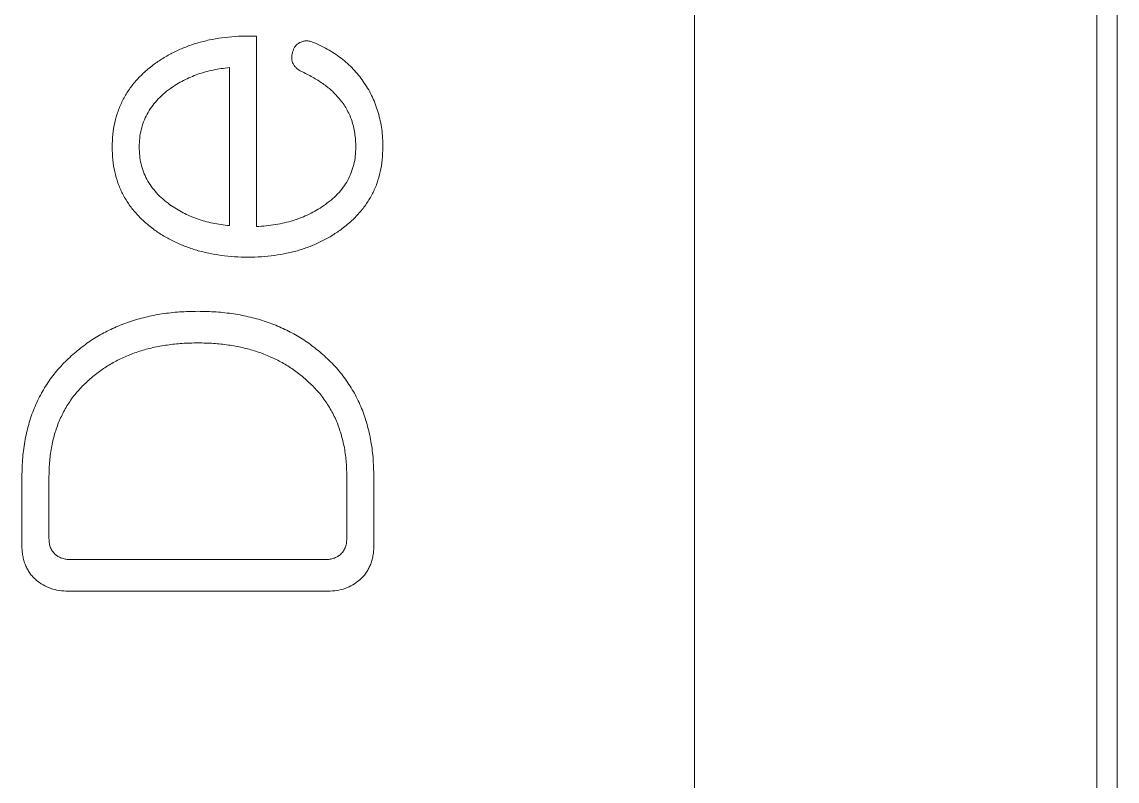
# Model space of a CAD drawing. Header units: millimetres. Extents: x 60229 to 91621, y 21923 to 36546.
# Drawn here: x 69868.59 to 69874.03, y 30038.4 to 30042.17 of the extents above; entities that cross this region are included whole.
import ezdxf

# ---------------------------------------------------------------- set-up
doc = ezdxf.new("R2010")
doc.units = ezdxf.units.MM

# ---------------------------------------------------------------- blocks, each defined once
blk = doc.blocks.new('PS2-40S3P40G-DM')
at = {"color": 7, "linetype": 'Continuous', "lineweight": 0}
for p, q in [((21.3555, -4.3077), (21.3555, 41.4923)), ((21.4555, -3.2077), (21.4555, 40.3923)), ((19.3555, -2.8411), (19.3555, 40.0256)), ((17.1774, 29.5756), (17.1392, 29.5756)), ((17.1774, 28.6283), (17.1774, 29.5756)), ((17.0428, 29.4186), (17.0428, 28.6335)), ((16.1456, 27.0773), (16.1456, 27.3882)), ((17.626, 27.3882), (17.626, 27.0773)), ((16.011, 27.3854), (16.011, 27.0437)), ((17.7606, 27.0437), (17.7606, 27.3854)), ((17.5216, 26.9736), (16.2525, 26.9736)), ((16.2416, 26.8166), (17.5325, 26.8166))]:
    blk.add_line(p, q, dxfattribs=at)
for points, knots in [([(17.1392, 29.5756), (17.1165, 29.5753), (17.0719, 29.5746), (17.0063, 29.5676), (16.9432, 29.557), (16.8829, 29.5415), (16.8252, 29.5219), (16.7702, 29.4979), (16.7177, 29.4697), (16.6851, 29.4471), (16.6688, 29.4358)], [0, 0, 0, 0, 0.136321, 0.268338, 0.39593, 0.520625, 0.642341, 0.761864, 0.880979, 1, 1, 1, 1]), ([(17.1392, 29.5756), (17.1165, 29.5753), (17.0719, 29.5746), (17.0063, 29.5676), (16.9432, 29.557), (16.8829, 29.5415), (16.8252, 29.5219), (16.7702, 29.4979), (16.7177, 29.4697), (16.6851, 29.4471), (16.6688, 29.4358)], [0, 0, 0, 0, 0.136321, 0.268338, 0.39593, 0.520625, 0.642341, 0.761864, 0.880979, 1, 1, 1, 1]), ([(17.3947, 29.5444), (17.3906, 29.5423), (17.3824, 29.5381), (17.3727, 29.5281), (17.3642, 29.5169), (17.361, 29.508), (17.3593, 29.5034)], [0, 0, 0, 0, 0.248116, 0.49278, 0.740657, 1, 1, 1, 1]), ([(17.3947, 29.5444), (17.3906, 29.5423), (17.3824, 29.5381), (17.3727, 29.5281), (17.3642, 29.5169), (17.361, 29.508), (17.3593, 29.5034)], [0, 0, 0, 0, 0.248116, 0.49278, 0.740657, 1, 1, 1, 1]), ([(17.4606, 29.5444), (17.4548, 29.5464), (17.4438, 29.5501), (17.4266, 29.5526), (17.41, 29.5503), (17.3998, 29.5464), (17.3947, 29.5444)], [0, 0, 0, 0, 0.269844, 0.514771, 0.759698, 1, 1, 1, 1]), ([(17.4606, 29.5444), (17.4548, 29.5464), (17.4438, 29.5501), (17.4266, 29.5526), (17.41, 29.5503), (17.3998, 29.5464), (17.3947, 29.5444)], [0, 0, 0, 0, 0.269844, 0.514771, 0.759698, 1, 1, 1, 1]), ([(17.7133, 29.3419), (17.7058, 29.3527), (17.6907, 29.3743), (17.6653, 29.4048), (17.6369, 29.4327), (17.6068, 29.4594), (17.5737, 29.4838), (17.5384, 29.5061), (17.5007, 29.5267), (17.4741, 29.5384), (17.4606, 29.5444)], [0, 0, 0, 0, 0.120742, 0.240348, 0.360995, 0.484184, 0.607673, 0.735181, 0.864969, 1, 1, 1, 1]), ([(17.7133, 29.3419), (17.7058, 29.3527), (17.6907, 29.3743), (17.6653, 29.4048), (17.6369, 29.4327), (17.6068, 29.4594), (17.5737, 29.4838), (17.5384, 29.5061), (17.5007, 29.5267), (17.4741, 29.5384), (17.4606, 29.5444)], [0, 0, 0, 0, 0.120742, 0.240348, 0.360995, 0.484184, 0.607673, 0.735181, 0.864969, 1, 1, 1, 1]), ([(17.3593, 29.5034), (17.3576, 29.4983), (17.3543, 29.4883), (17.3522, 29.4729), (17.3528, 29.4576), (17.3555, 29.448), (17.3569, 29.4432)], [0, 0, 0, 0, 0.261412, 0.514432, 0.754007, 1, 1, 1, 1]), ([(17.3593, 29.5034), (17.3576, 29.4983), (17.3543, 29.4883), (17.3522, 29.4729), (17.3528, 29.4576), (17.3555, 29.448), (17.3569, 29.4432)], [0, 0, 0, 0, 0.261412, 0.514432, 0.754007, 1, 1, 1, 1]), ([(16.6688, 29.4358), (16.6522, 29.4227), (16.6197, 29.3972), (16.5767, 29.3535), (16.5406, 29.3064), (16.5106, 29.2562), (16.488, 29.2026), (16.4712, 29.1458), (16.4613, 29.0858), (16.4602, 29.0446), (16.4596, 29.0236)], [0, 0, 0, 0, 0.1320249, 0.2577561, 0.3809164, 0.5011422, 0.6216084, 0.743128, 0.8693965, 1, 1, 1, 1]), ([(16.6688, 29.4358), (16.6522, 29.4227), (16.6197, 29.3972), (16.5767, 29.3535), (16.5406, 29.3064), (16.5106, 29.2562), (16.488, 29.2026), (16.4712, 29.1458), (16.4613, 29.0858), (16.4602, 29.0446), (16.4596, 29.0236)], [0, 0, 0, 0, 0.1320249, 0.2577561, 0.3809164, 0.5011422, 0.6216084, 0.743128, 0.8693965, 1, 1, 1, 1]), ([(16.7491, 29.3149), (16.7598, 29.322), (16.7811, 29.3363), (16.8148, 29.3553), (16.85, 29.3716), (16.886, 29.3862), (16.9235, 29.3976), (16.962, 29.4072), (17.002, 29.4142), (17.0291, 29.4171), (17.0428, 29.4186)], [0, 0, 0, 0, 0.12215, 0.244643, 0.367524, 0.490813, 0.614276, 0.740239, 0.868955, 1, 1, 1, 1]), ([(16.7491, 29.3149), (16.7598, 29.322), (16.7811, 29.3363), (16.8148, 29.3553), (16.85, 29.3716), (16.886, 29.3862), (16.9235, 29.3976), (16.962, 29.4072), (17.002, 29.4142), (17.0291, 29.4171), (17.0428, 29.4186)], [0, 0, 0, 0, 0.12215, 0.244643, 0.367524, 0.490813, 0.614276, 0.740239, 0.868955, 1, 1, 1, 1]), ([(17.3569, 29.4432), (17.3595, 29.4381), (17.3647, 29.4282), (17.3758, 29.4152), (17.3899, 29.405), (17.4005, 29.3999), (17.4059, 29.3972)], [0, 0, 0, 0, 0.2463434, 0.4882784, 0.7357771, 1, 1, 1, 1]), ([(17.3569, 29.4432), (17.3595, 29.4381), (17.3647, 29.4282), (17.3758, 29.4152), (17.3899, 29.405), (17.4005, 29.3999), (17.4059, 29.3972)], [0, 0, 0, 0, 0.2463434, 0.4882784, 0.7357771, 1, 1, 1, 1]), ([(17.4059, 29.3972), (17.4252, 29.3877), (17.4622, 29.3694), (17.5118, 29.337), (17.5547, 29.3031), (17.5778, 29.2772), (17.5889, 29.2648)], [0, 0, 0, 0, 0.2830557, 0.5435795, 0.779971, 1, 1, 1, 1]), ([(17.4059, 29.3972), (17.4252, 29.3877), (17.4622, 29.3694), (17.5118, 29.337), (17.5547, 29.3031), (17.5778, 29.2772), (17.5889, 29.2648)], [0, 0, 0, 0, 0.2830557, 0.5435795, 0.779971, 1, 1, 1, 1]), ([(16.5942, 29.025), (16.5946, 29.0395), (16.5955, 29.0682), (16.6032, 29.1099), (16.615, 29.1499), (16.6324, 29.1873), (16.6543, 29.2229), (16.6814, 29.2558), (16.7125, 29.2875), (16.7367, 29.3056), (16.7491, 29.3149)], [0, 0, 0, 0, 0.1271715, 0.2509039, 0.3707538, 0.491258, 0.6117361, 0.7355108, 0.8643899, 1, 1, 1, 1]), ([(16.5942, 29.025), (16.5946, 29.0395), (16.5955, 29.0682), (16.6032, 29.1099), (16.615, 29.1499), (16.6324, 29.1873), (16.6543, 29.2229), (16.6814, 29.2558), (16.7125, 29.2875), (16.7367, 29.3056), (16.7491, 29.3149)], [0, 0, 0, 0, 0.1271715, 0.2509039, 0.3707538, 0.491258, 0.6117361, 0.7355108, 0.8643899, 1, 1, 1, 1]), ([(17.8055, 29.0236), (17.8052, 29.0387), (17.8047, 29.0683), (17.8005, 29.112), (17.793, 29.1542), (17.783, 29.1949), (17.7699, 29.234), (17.754, 29.2716), (17.7357, 29.3079), (17.7208, 29.3305), (17.7133, 29.3419)], [0, 0, 0, 0, 0.134451, 0.264232, 0.391143, 0.515705, 0.637595, 0.758519, 0.879192, 1, 1, 1, 1]), ([(17.8055, 29.0236), (17.8052, 29.0387), (17.8047, 29.0683), (17.8005, 29.112), (17.793, 29.1542), (17.783, 29.1949), (17.7699, 29.234), (17.754, 29.2716), (17.7357, 29.3079), (17.7208, 29.3305), (17.7133, 29.3419)], [0, 0, 0, 0, 0.134451, 0.264232, 0.391143, 0.515705, 0.637595, 0.758519, 0.879192, 1, 1, 1, 1]), ([(17.5889, 29.2648), (17.5955, 29.2566), (17.6086, 29.2404), (17.625, 29.2136), (17.6394, 29.1858), (17.6513, 29.1563), (17.6597, 29.1252), (17.6662, 29.0926), (17.67, 29.0586), (17.6706, 29.0354), (17.6709, 29.0236)], [0, 0, 0, 0, 0.12097, 0.240187, 0.361269, 0.481577, 0.606094, 0.732362, 0.863853, 1, 1, 1, 1]), ([(17.5889, 29.2648), (17.5955, 29.2566), (17.6086, 29.2404), (17.625, 29.2136), (17.6394, 29.1858), (17.6513, 29.1563), (17.6597, 29.1252), (17.6662, 29.0926), (17.67, 29.0586), (17.6706, 29.0354), (17.6709, 29.0236)], [0, 0, 0, 0, 0.12097, 0.240187, 0.361269, 0.481577, 0.606094, 0.732362, 0.863853, 1, 1, 1, 1]), ([(16.4596, 29.0236), (16.4601, 29.0027), (16.4612, 28.9616), (16.4714, 28.9017), (16.4874, 28.845), (16.5104, 28.7917), (16.54, 28.7417), (16.5761, 28.6951), (16.6185, 28.6518), (16.6509, 28.6267), (16.6674, 28.6139)], [0, 0, 0, 0, 0.1313533, 0.2576235, 0.3796362, 0.5001206, 0.6210366, 0.7432956, 0.8687121, 1, 1, 1, 1]), ([(16.4596, 29.0236), (16.4601, 29.0027), (16.4612, 28.9616), (16.4714, 28.9017), (16.4874, 28.845), (16.5104, 28.7917), (16.54, 28.7417), (16.5761, 28.6951), (16.6185, 28.6518), (16.6509, 28.6267), (16.6674, 28.6139)], [0, 0, 0, 0, 0.1313533, 0.2576235, 0.3796362, 0.5001206, 0.6210366, 0.7432956, 0.8687121, 1, 1, 1, 1]), ([(16.747, 28.7373), (16.7349, 28.7465), (16.7112, 28.7645), (16.6799, 28.7952), (16.6531, 28.828), (16.6318, 28.8633), (16.6146, 28.9004), (16.6027, 28.9401), (16.5956, 28.9819), (16.5947, 29.0105), (16.5942, 29.025)], [0, 0, 0, 0, 0.134461, 0.262943, 0.386279, 0.507203, 0.626386, 0.747217, 0.871787, 1, 1, 1, 1]), ([(16.747, 28.7373), (16.7349, 28.7465), (16.7112, 28.7645), (16.6799, 28.7952), (16.6531, 28.828), (16.6318, 28.8633), (16.6146, 28.9004), (16.6027, 28.9401), (16.5956, 28.9819), (16.5947, 29.0105), (16.5942, 29.025)], [0, 0, 0, 0, 0.134461, 0.262943, 0.386279, 0.507203, 0.626386, 0.747217, 0.871787, 1, 1, 1, 1]), ([(17.6709, 29.0236), (17.6705, 29.0087), (17.6697, 28.9795), (17.6615, 28.9369), (17.6495, 28.8965), (17.6316, 28.8586), (17.6087, 28.823), (17.5807, 28.7899), (17.5479, 28.7591), (17.5231, 28.7412), (17.5104, 28.732)], [0, 0, 0, 0, 0.128221, 0.252199, 0.372414, 0.491475, 0.612554, 0.736335, 0.864714, 1, 1, 1, 1]), ([(17.6709, 29.0236), (17.6705, 29.0087), (17.6697, 28.9795), (17.6615, 28.9369), (17.6495, 28.8965), (17.6316, 28.8586), (17.6087, 28.823), (17.5807, 28.7899), (17.5479, 28.7591), (17.5231, 28.7412), (17.5104, 28.732)], [0, 0, 0, 0, 0.128221, 0.252199, 0.372414, 0.491475, 0.612554, 0.736335, 0.864714, 1, 1, 1, 1]), ([(17.5976, 28.6139), (17.6142, 28.6267), (17.6466, 28.6518), (17.6889, 28.6951), (17.7251, 28.7417), (17.7547, 28.7917), (17.7777, 28.845), (17.7937, 28.9017), (17.8039, 28.9616), (17.8049, 29.0027), (17.8055, 29.0236)], [0, 0, 0, 0, 0.131288, 0.256704, 0.378963, 0.499879, 0.620364, 0.742376, 0.868647, 1, 1, 1, 1]), ([(17.5976, 28.6139), (17.6142, 28.6267), (17.6466, 28.6518), (17.6889, 28.6951), (17.7251, 28.7417), (17.7547, 28.7917), (17.7777, 28.845), (17.7937, 28.9017), (17.8039, 28.9616), (17.8049, 29.0027), (17.8055, 29.0236)], [0, 0, 0, 0, 0.131288, 0.256704, 0.378963, 0.499879, 0.620364, 0.742376, 0.868647, 1, 1, 1, 1]), ([(17.0428, 28.6335), (17.0288, 28.635), (17.0011, 28.6379), (16.9603, 28.645), (16.921, 28.6543), (16.8833, 28.6665), (16.8469, 28.6802), (16.812, 28.6969), (16.7786, 28.7158), (16.7575, 28.7301), (16.747, 28.7373)], [0, 0, 0, 0, 0.133452, 0.263477, 0.390738, 0.514754, 0.637837, 0.758892, 0.879598, 1, 1, 1, 1]), ([(17.0428, 28.6335), (17.0288, 28.635), (17.0011, 28.6379), (16.9603, 28.645), (16.921, 28.6543), (16.8833, 28.6665), (16.8469, 28.6802), (16.812, 28.6969), (16.7786, 28.7158), (16.7575, 28.7301), (16.747, 28.7373)], [0, 0, 0, 0, 0.133452, 0.263477, 0.390738, 0.514754, 0.637837, 0.758892, 0.879598, 1, 1, 1, 1]), ([(17.5104, 28.732), (17.4989, 28.7245), (17.4759, 28.7093), (17.439, 28.6898), (17.4002, 28.6729), (17.3595, 28.6584), (17.3166, 28.647), (17.272, 28.6378), (17.2253, 28.6316), (17.1935, 28.6294), (17.1774, 28.6283)], [0, 0, 0, 0, 0.116407, 0.234455, 0.353512, 0.47556, 0.600934, 0.729531, 0.86267, 1, 1, 1, 1]), ([(17.5104, 28.732), (17.4989, 28.7245), (17.4759, 28.7093), (17.439, 28.6898), (17.4002, 28.6729), (17.3595, 28.6584), (17.3166, 28.647), (17.272, 28.6378), (17.2253, 28.6316), (17.1935, 28.6294), (17.1774, 28.6283)], [0, 0, 0, 0, 0.116407, 0.234455, 0.353512, 0.47556, 0.600934, 0.729531, 0.86267, 1, 1, 1, 1]), ([(16.6674, 28.6139), (16.6836, 28.6028), (16.7159, 28.5806), (16.7684, 28.5532), (16.8229, 28.5292), (16.8804, 28.51), (16.9402, 28.4947), (17.0028, 28.4846), (17.068, 28.4775), (17.1124, 28.4768), (17.135, 28.4765)], [0, 0, 0, 0, 0.118523, 0.237218, 0.357618, 0.479329, 0.603393, 0.731105, 0.863386, 1, 1, 1, 1]), ([(16.6674, 28.6139), (16.6836, 28.6028), (16.7159, 28.5806), (16.7684, 28.5532), (16.8229, 28.5292), (16.8804, 28.51), (16.9402, 28.4947), (17.0028, 28.4846), (17.068, 28.4775), (17.1124, 28.4768), (17.135, 28.4765)], [0, 0, 0, 0, 0.118523, 0.237218, 0.357618, 0.479329, 0.603393, 0.731105, 0.863386, 1, 1, 1, 1]), ([(17.135, 28.4765), (17.1573, 28.4768), (17.2013, 28.4775), (17.2659, 28.4846), (17.3281, 28.4947), (17.3874, 28.51), (17.4442, 28.5291), (17.4979, 28.5533), (17.5496, 28.5807), (17.5816, 28.6028), (17.5976, 28.6139)], [0, 0, 0, 0, 0.136473, 0.268577, 0.396787, 0.521327, 0.642831, 0.762404, 0.880957, 1, 1, 1, 1]), ([(17.135, 28.4765), (17.1573, 28.4768), (17.2013, 28.4775), (17.2659, 28.4846), (17.3281, 28.4947), (17.3874, 28.51), (17.4442, 28.5291), (17.4979, 28.5533), (17.5496, 28.5807), (17.5816, 28.6028), (17.5976, 28.6139)], [0, 0, 0, 0, 0.136473, 0.268577, 0.396787, 0.521327, 0.642831, 0.762404, 0.880957, 1, 1, 1, 1]), ([(16.8858, 28.2073), (16.8554, 28.2068), (16.7957, 28.2057), (16.7084, 28.1956), (16.6251, 28.1796), (16.546, 28.1569), (16.471, 28.1273), (16.4003, 28.0914), (16.3334, 28.0495), (16.2928, 28.0162), (16.2724, 27.9995)], [0, 0, 0, 0, 0.137746, 0.270416, 0.397724, 0.521727, 0.642958, 0.762301, 0.880839, 1, 1, 1, 1]), ([(16.8858, 28.2073), (16.8554, 28.2068), (16.7957, 28.2057), (16.7084, 28.1956), (16.6251, 28.1796), (16.546, 28.1569), (16.471, 28.1273), (16.4003, 28.0914), (16.3334, 28.0495), (16.2928, 28.0162), (16.2724, 27.9995)], [0, 0, 0, 0, 0.137746, 0.270416, 0.397724, 0.521727, 0.642958, 0.762301, 0.880839, 1, 1, 1, 1]), ([(17.4992, 27.9995), (17.4788, 28.0162), (17.4382, 28.0495), (17.3713, 28.0914), (17.3006, 28.1273), (17.2256, 28.1569), (17.1465, 28.1796), (17.0632, 28.1956), (16.9759, 28.2057), (16.9162, 28.2068), (16.8858, 28.2073)], [0, 0, 0, 0, 0.119161, 0.237699, 0.357042, 0.478273, 0.602276, 0.729584, 0.862254, 1, 1, 1, 1]), ([(17.4992, 27.9995), (17.4788, 28.0162), (17.4382, 28.0495), (17.3713, 28.0914), (17.3006, 28.1273), (17.2256, 28.1569), (17.1465, 28.1796), (17.0632, 28.1956), (16.9759, 28.2057), (16.9162, 28.2068), (16.8858, 28.2073)], [0, 0, 0, 0, 0.119161, 0.237699, 0.357042, 0.478273, 0.602276, 0.729584, 0.862254, 1, 1, 1, 1]), ([(16.3639, 27.8831), (16.3811, 27.8966), (16.4154, 27.9236), (16.4719, 27.9573), (16.5318, 27.9863), (16.5955, 28.0097), (16.6628, 28.028), (16.7339, 28.0407), (16.8086, 28.0492), (16.8597, 28.0499), (16.8858, 28.0503)], [0, 0, 0, 0, 0.116798, 0.23404, 0.352306, 0.473242, 0.597279, 0.725958, 0.860199, 1, 1, 1, 1]), ([(16.3639, 27.8831), (16.3811, 27.8966), (16.4154, 27.9236), (16.4719, 27.9573), (16.5318, 27.9863), (16.5955, 28.0097), (16.6628, 28.028), (16.7339, 28.0407), (16.8086, 28.0492), (16.8597, 28.0499), (16.8858, 28.0503)], [0, 0, 0, 0, 0.116798, 0.23404, 0.352306, 0.473242, 0.597279, 0.725958, 0.860199, 1, 1, 1, 1]), ([(16.8858, 28.0503), (16.9118, 28.0499), (16.9625, 28.0492), (17.0368, 28.0407), (17.1074, 28.028), (17.1744, 28.0097), (17.2377, 27.9862), (17.2975, 27.9574), (17.3538, 27.9234), (17.3881, 27.8966), (17.4052, 27.8831)], [0, 0, 0, 0, 0.139764, 0.273323, 0.401927, 0.525882, 0.64674, 0.765507, 0.882707, 1, 1, 1, 1]), ([(16.8858, 28.0503), (16.9118, 28.0499), (16.9625, 28.0492), (17.0368, 28.0407), (17.1074, 28.028), (17.1744, 28.0097), (17.2377, 27.9862), (17.2975, 27.9574), (17.3538, 27.9234), (17.3881, 27.8966), (17.4052, 27.8831)], [0, 0, 0, 0, 0.139764, 0.273323, 0.401927, 0.525882, 0.64674, 0.765507, 0.882707, 1, 1, 1, 1]), ([(16.2724, 27.9995), (16.2515, 27.9806), (16.2101, 27.9432), (16.157, 27.8787), (16.1114, 27.8097), (16.0749, 27.7348), (16.046, 27.655), (16.0258, 27.5698), (16.0133, 27.4794), (16.0118, 27.4172), (16.011, 27.3854)], [0, 0, 0, 0, 0.122533, 0.242276, 0.361898, 0.481398, 0.604007, 0.72993, 0.86169, 1, 1, 1, 1]), ([(16.2724, 27.9995), (16.2515, 27.9806), (16.2101, 27.9432), (16.157, 27.8787), (16.1114, 27.8097), (16.0749, 27.7348), (16.046, 27.655), (16.0258, 27.5698), (16.0133, 27.4794), (16.0118, 27.4172), (16.011, 27.3854)], [0, 0, 0, 0, 0.122533, 0.242276, 0.361898, 0.481398, 0.604007, 0.72993, 0.86169, 1, 1, 1, 1]), ([(17.7606, 27.3854), (17.7598, 27.4172), (17.7583, 27.4794), (17.7458, 27.5698), (17.7255, 27.6549), (17.6973, 27.7349), (17.6601, 27.8096), (17.6146, 27.8787), (17.5615, 27.9432), (17.5201, 27.9806), (17.4992, 27.9995)], [0, 0, 0, 0, 0.138302, 0.270056, 0.395972, 0.518402, 0.638121, 0.757737, 0.877474, 1, 1, 1, 1]), ([(17.7606, 27.3854), (17.7598, 27.4172), (17.7583, 27.4794), (17.7458, 27.5698), (17.7255, 27.6549), (17.6973, 27.7349), (17.6601, 27.8096), (17.6146, 27.8787), (17.5615, 27.9432), (17.5201, 27.9806), (17.4992, 27.9995)], [0, 0, 0, 0, 0.138302, 0.270056, 0.395972, 0.518402, 0.638121, 0.757737, 0.877474, 1, 1, 1, 1]), ([(16.1456, 27.3882), (16.1462, 27.4138), (16.1476, 27.4639), (16.1578, 27.5369), (16.175, 27.6056), (16.1988, 27.6701), (16.2295, 27.7303), (16.2674, 27.786), (16.312, 27.8377), (16.3465, 27.8679), (16.3639, 27.8831)], [0, 0, 0, 0, 0.137189, 0.26799, 0.393811, 0.515979, 0.635483, 0.754895, 0.875988, 1, 1, 1, 1]), ([(16.1456, 27.3882), (16.1462, 27.4138), (16.1476, 27.4639), (16.1578, 27.5369), (16.175, 27.6056), (16.1988, 27.6701), (16.2295, 27.7303), (16.2674, 27.786), (16.312, 27.8377), (16.3465, 27.8679), (16.3639, 27.8831)], [0, 0, 0, 0, 0.137189, 0.26799, 0.393811, 0.515979, 0.635483, 0.754895, 0.875988, 1, 1, 1, 1]), ([(17.4052, 27.8831), (17.4229, 27.8679), (17.4578, 27.8378), (17.5028, 27.786), (17.5409, 27.7302), (17.5726, 27.6703), (17.5961, 27.6055), (17.6139, 27.5369), (17.624, 27.4639), (17.6254, 27.4138), (17.626, 27.3882)], [0, 0, 0, 0, 0.124635, 0.245847, 0.365322, 0.485112, 0.606986, 0.732656, 0.863142, 1, 1, 1, 1]), ([(17.4052, 27.8831), (17.4229, 27.8679), (17.4578, 27.8378), (17.5028, 27.786), (17.5409, 27.7302), (17.5726, 27.6703), (17.5961, 27.6055), (17.6139, 27.5369), (17.624, 27.4639), (17.6254, 27.4138), (17.626, 27.3882)], [0, 0, 0, 0, 0.124635, 0.245847, 0.365322, 0.485112, 0.606986, 0.732656, 0.863142, 1, 1, 1, 1]), ([(16.1789, 26.9971), (16.1736, 27.0021), (16.1633, 27.012), (16.1532, 27.0315), (16.1465, 27.0534), (16.1459, 27.0691), (16.1456, 27.0773)], [0, 0, 0, 0, 0.240611, 0.476768, 0.725374, 1, 1, 1, 1]), ([(16.1789, 26.9971), (16.1736, 27.0021), (16.1633, 27.012), (16.1532, 27.0315), (16.1465, 27.0534), (16.1459, 27.0691), (16.1456, 27.0773)], [0, 0, 0, 0, 0.240611, 0.476768, 0.725374, 1, 1, 1, 1]), ([(17.626, 27.0773), (17.6257, 27.0691), (17.6251, 27.0534), (17.6184, 27.0315), (17.6083, 27.012), (17.598, 27.0021), (17.5927, 26.9971)], [0, 0, 0, 0, 0.274626, 0.523232, 0.759389, 1, 1, 1, 1]), ([(17.626, 27.0773), (17.6257, 27.0691), (17.6251, 27.0534), (17.6184, 27.0315), (17.6083, 27.012), (17.598, 27.0021), (17.5927, 26.9971)], [0, 0, 0, 0, 0.274626, 0.523232, 0.759389, 1, 1, 1, 1]), ([(16.011, 27.0437), (16.0111, 27.0348), (16.0114, 27.0174), (16.0151, 26.9921), (16.0207, 26.9681), (16.0284, 26.9457), (16.0382, 26.9246), (16.0507, 26.9054), (16.0649, 26.8872), (16.0764, 26.8768), (16.0821, 26.8716)], [0, 0, 0, 0, 0.138617, 0.271095, 0.398408, 0.521746, 0.640767, 0.759578, 0.878836, 1, 1, 1, 1]), ([(16.011, 27.0437), (16.0111, 27.0348), (16.0114, 27.0174), (16.0151, 26.9921), (16.0207, 26.9681), (16.0284, 26.9457), (16.0382, 26.9246), (16.0507, 26.9054), (16.0649, 26.8872), (16.0764, 26.8768), (16.0821, 26.8716)], [0, 0, 0, 0, 0.138617, 0.271095, 0.398408, 0.521746, 0.640767, 0.759578, 0.878836, 1, 1, 1, 1]), ([(17.6895, 26.8716), (17.6952, 26.8768), (17.7067, 26.8872), (17.7209, 26.9054), (17.7334, 26.9246), (17.7432, 26.9457), (17.7509, 26.9681), (17.7565, 26.9921), (17.7602, 27.0174), (17.7605, 27.0348), (17.7606, 27.0437)], [0, 0, 0, 0, 0.121164, 0.240422, 0.359233, 0.478254, 0.601592, 0.728905, 0.861383, 1, 1, 1, 1]), ([(17.6895, 26.8716), (17.6952, 26.8768), (17.7067, 26.8872), (17.7209, 26.9054), (17.7334, 26.9246), (17.7432, 26.9457), (17.7509, 26.9681), (17.7565, 26.9921), (17.7602, 27.0174), (17.7605, 27.0348), (17.7606, 27.0437)], [0, 0, 0, 0, 0.121164, 0.240422, 0.359233, 0.478254, 0.601592, 0.728905, 0.861383, 1, 1, 1, 1]), ([(16.2525, 26.9736), (16.2453, 26.9738), (16.2314, 26.9742), (16.2118, 26.9789), (16.194, 26.9863), (16.1839, 26.9935), (16.1789, 26.9971)], [0, 0, 0, 0, 0.272144, 0.528074, 0.765402, 1, 1, 1, 1]), ([(16.2525, 26.9736), (16.2453, 26.9738), (16.2314, 26.9742), (16.2118, 26.9789), (16.194, 26.9863), (16.1839, 26.9935), (16.1789, 26.9971)], [0, 0, 0, 0, 0.272144, 0.528074, 0.765402, 1, 1, 1, 1]), ([(17.5927, 26.9971), (17.5878, 26.9935), (17.578, 26.9863), (17.5606, 26.979), (17.5417, 26.9743), (17.5284, 26.9738), (17.5216, 26.9736)], [0, 0, 0, 0, 0.237981, 0.478382, 0.733238, 1, 1, 1, 1]), ([(17.5927, 26.9971), (17.5878, 26.9935), (17.578, 26.9863), (17.5606, 26.979), (17.5417, 26.9743), (17.5284, 26.9738), (17.5216, 26.9736)], [0, 0, 0, 0, 0.237981, 0.478382, 0.733238, 1, 1, 1, 1]), ([(16.0821, 26.8716), (16.0931, 26.863), (16.1152, 26.8459), (16.1543, 26.829), (16.1968, 26.8185), (16.2263, 26.8172), (16.2416, 26.8166)], [0, 0, 0, 0, 0.242236, 0.485428, 0.734675, 1, 1, 1, 1]), ([(16.0821, 26.8716), (16.0931, 26.863), (16.1152, 26.8459), (16.1543, 26.829), (16.1968, 26.8185), (16.2263, 26.8172), (16.2416, 26.8166)], [0, 0, 0, 0, 0.242236, 0.485428, 0.734675, 1, 1, 1, 1]), ([(17.5325, 26.8166), (17.5474, 26.8172), (17.5764, 26.8185), (17.618, 26.829), (17.6565, 26.8461), (17.6784, 26.8631), (17.6895, 26.8716)], [0, 0, 0, 0, 0.262852, 0.511565, 0.754388, 1, 1, 1, 1]), ([(17.5325, 26.8166), (17.5474, 26.8172), (17.5764, 26.8185), (17.618, 26.829), (17.6565, 26.8461), (17.6784, 26.8631), (17.6895, 26.8716)], [0, 0, 0, 0, 0.262852, 0.511565, 0.754388, 1, 1, 1, 1])]:
    blk.add_open_spline(points, degree=3, knots=knots, dxfattribs=at)

msp = doc.modelspace()

# ---------------------------------------------------------------- block references
at = {"lineweight": -2}
msp.add_blockref('PS2-40S3P40G-DM', (69852.5773, 30012.5267), dxfattribs=at)

doc.saveas('drawing.dxf')
